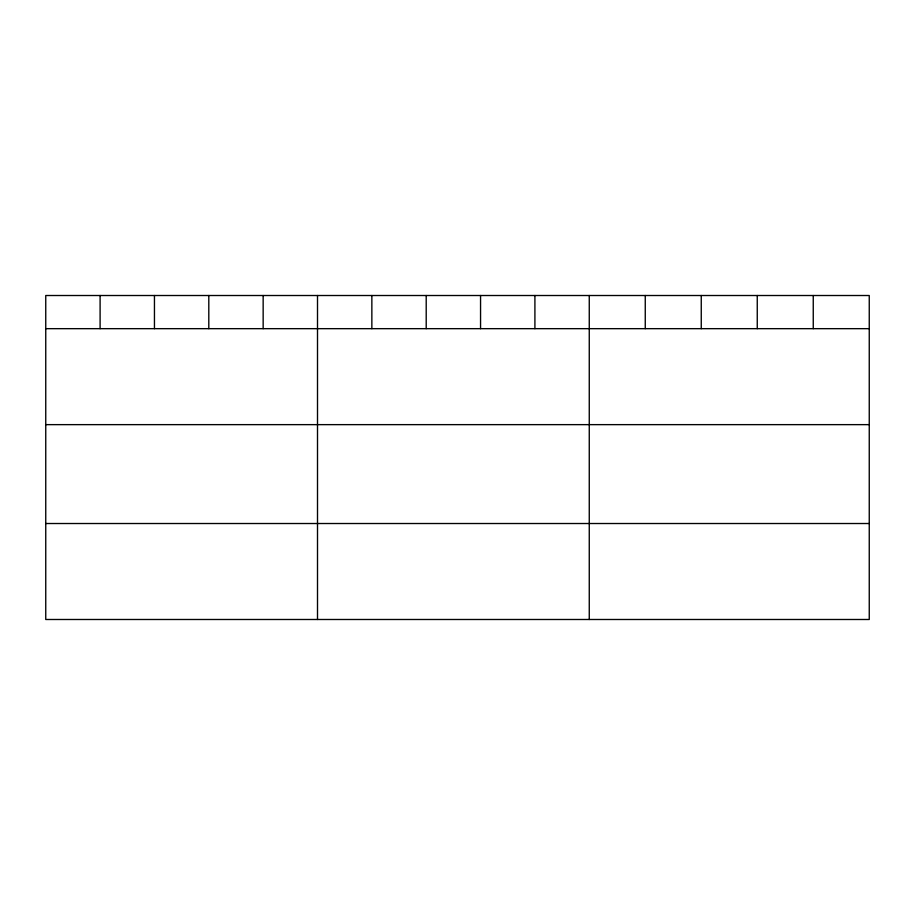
<?xml version="1.0" encoding="UTF-8"?>
<svg xmlns="http://www.w3.org/2000/svg" width="915" height="915" viewBox="0 0 915 915"><rect width="100%" height="100%" fill="white"/><g stroke="black" fill="none" stroke-linecap="round" stroke-linejoin="round"><path stroke-width="1.37" d="M869.25 328.668L869.25 619.489L45.75 619.489L45.75 295.511L869.25 295.511L869.25 328.668L45.75 328.668M45.75 424.64L869.25 424.64M45.75 523.517L869.25 523.517M813.252 295.511L813.252 328.668M757.254 295.511L757.254 328.668M701.256 295.511L701.256 328.668M645.258 295.511L645.258 328.668M589.26 295.511L589.26 619.489M534.909 295.511L534.909 328.668M480.558 295.511L480.558 328.668M426.207 295.511L426.207 328.668M371.856 295.511L371.856 328.668M317.505 295.511L317.505 619.489M263.154 295.511L263.154 328.668M208.803 295.511L208.803 328.668M154.452 295.511L154.452 328.668M100.101 295.511L100.101 328.668"/></g></svg>
